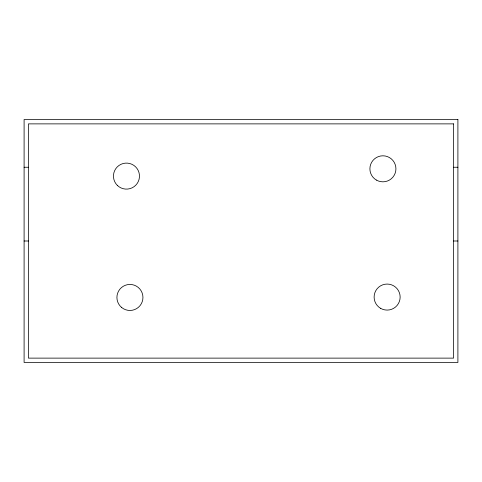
<?xml version="1.0" encoding="UTF-8"?>
<svg xmlns="http://www.w3.org/2000/svg" width="482" height="482" viewBox="0 0 482 482"><rect width="100%" height="100%" fill="white"/><g stroke="black" fill="none" stroke-linecap="round" stroke-linejoin="round"><path stroke-width="0.72" d="M24.1 167.254L28.438 167.254M453.562 167.254L457.9 167.254M24.1 241L28.438 241M453.562 241L457.9 241M457.9 119.536L24.1 119.536L24.1 362.464L457.9 362.464L457.9 119.536M453.562 123.874L28.438 123.874L28.438 358.126L453.562 358.126L453.562 123.874M376.406 180.081A13.014 13.014 0 0 0 395.927 168.808A13.014 13.014 0 0 0 376.406 157.542A13.014 13.014 0 0 0 376.406 180.081M380.623 308.347A13.014 13.014 0 0 0 400.144 297.081A13.014 13.014 0 0 0 380.623 285.808A13.014 13.014 0 0 0 380.623 308.347M117.343 185.389A13.014 13.014 0 0 0 139.063 179.364A13.014 13.014 0 0 0 122.988 163.567A13.014 13.014 0 0 0 117.343 185.389M121.717 307.546A13.014 13.014 0 0 0 142.78 299.521A13.014 13.014 0 0 0 125.296 285.29A13.014 13.014 0 0 0 121.717 307.546"/></g></svg>
